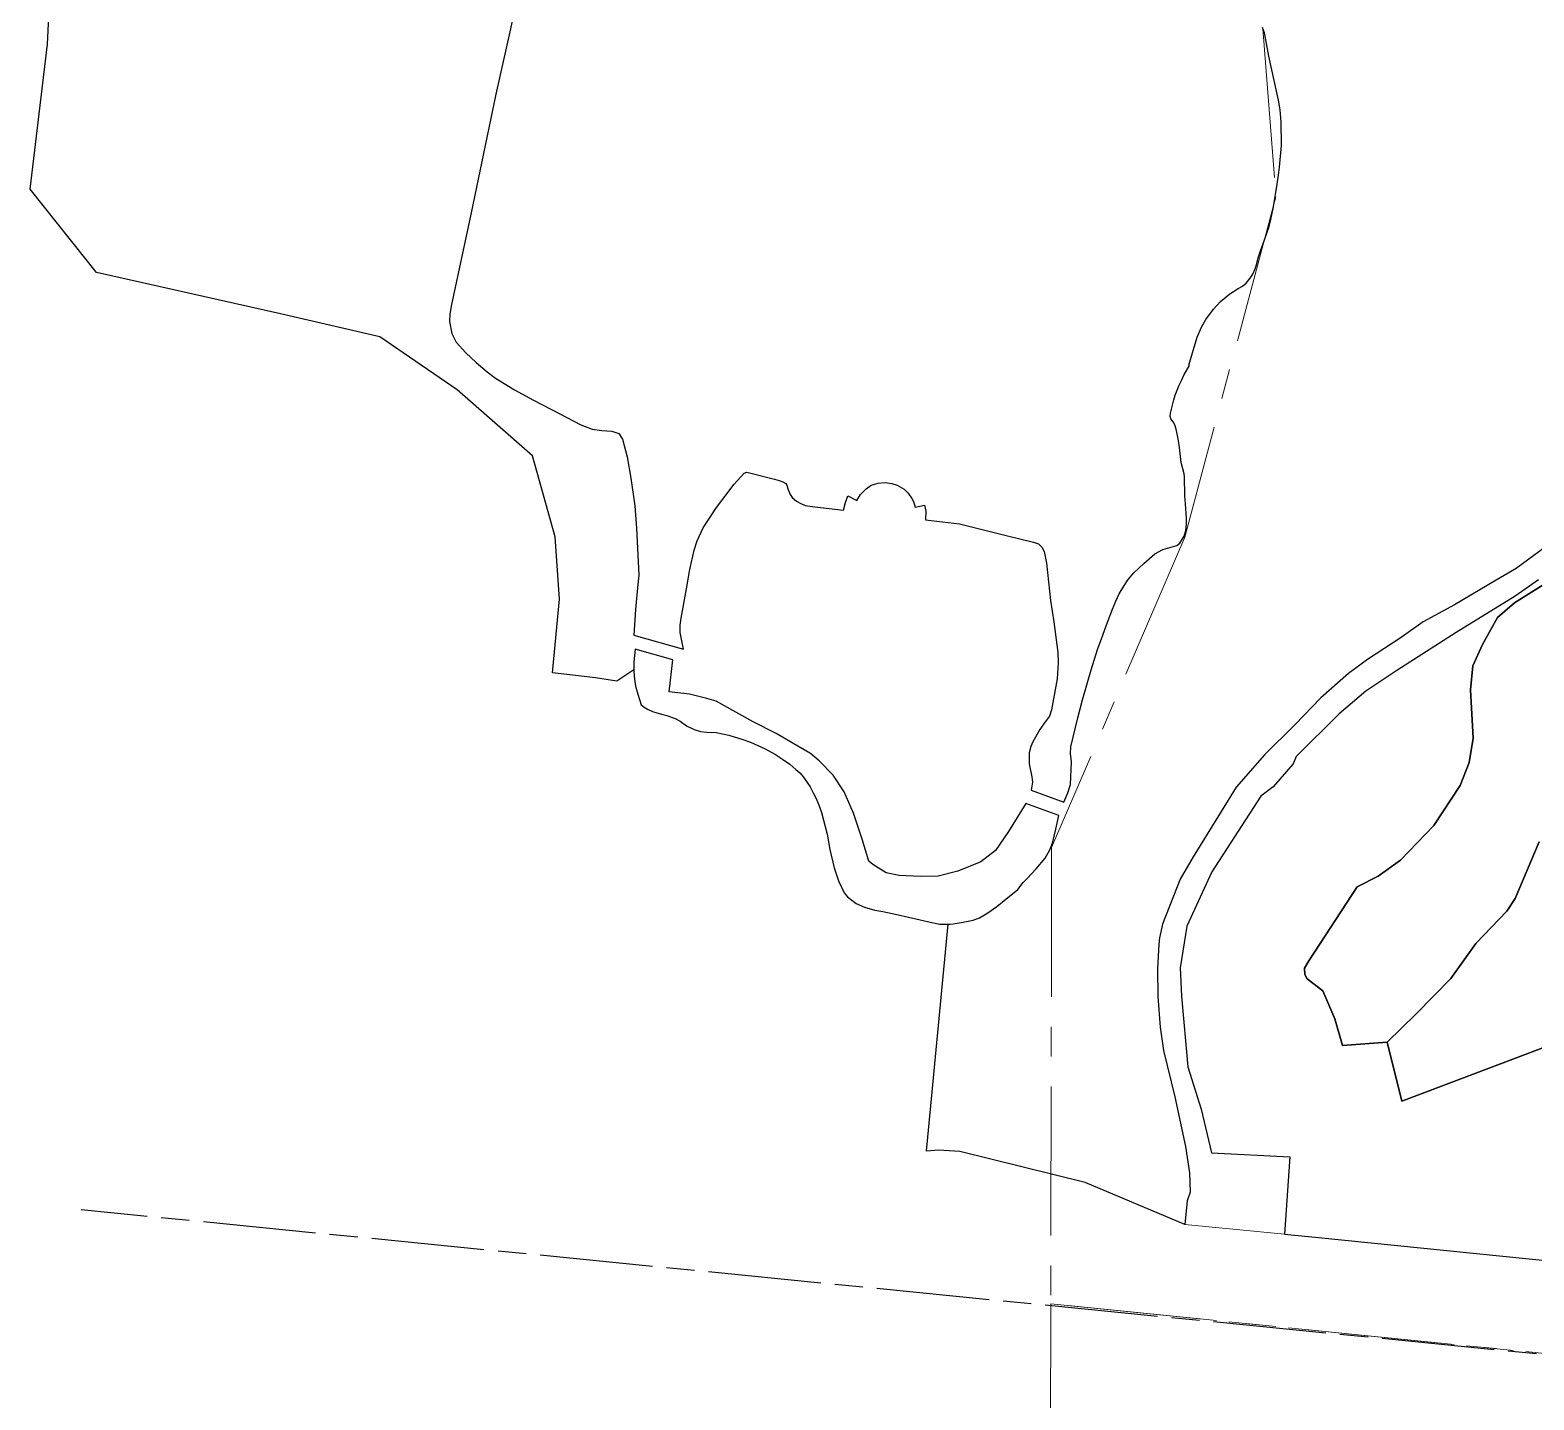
# Model space of a CAD drawing. Header units: millimetres. Extents: x 125232 to 134072, y 142885 to 152835.
# Drawn here: x 125819.1 to 126139.1, y 151674.4 to 151965.9 of the extents above; entities that cross this region are included whole.
import ezdxf

# ---------------------------------------------------------------- set-up
doc = ezdxf.new("R2010")
doc.units = ezdxf.units.MM
doc.linetypes.add('ACAD_ISO08W100', pattern=[36, 24, -3, 6, -3])
doc.linetypes.add('CENTER', pattern=[50.8, 31.75, -6.35, 6.35, -6.35])
for name, color, linetype in [('green & plaza', 80, 'Continuous'), ('research & university', 30, 'Continuous'), ('residence-bad', 41, 'Continuous'), ('water', 4, 'Continuous'), ('老城北中心线', 7, 'ACAD_ISO08W100')]:
    doc.layers.add(name, color=color, linetype=linetype)
doc.layers.add('historical site', color=232, linetype='Continuous', lineweight=0)
doc.layers.add('super block', color=6, linetype='CENTER', lineweight=0)

msp = doc.modelspace()

# ---------------------------------------------------------------- linework, layer by layer
at = {"layer": 'green & plaza'}
for points in [[(126142.79, 151856.9), (126135.27, 151851.33), (126131.03, 151848.91), (126122.2, 151843.61), (126115.51, 151839.99), (126110.82, 151836.67), (126103.68, 151832.02), (126099.59, 151829.05), (126093.74, 151823.81), (126088.25, 151818.2), (126081.78, 151811.69), (126075.74, 151804.86), (126071.94, 151798.74), (126066.58, 151790.03), (126063.82, 151785.22), (126060.06, 151775.65), (126059.4, 151772.78), (126059.26, 151771.44), (126058.98, 151766.2), (126059.05, 151760.31), (126059.58, 151753.75), (126060.23, 151748.8), (126062.65, 151738.94), (126064.91, 151728.35), (126065.77, 151722.77), (126065.91, 151718.66), (126065.29, 151716.79), (126064.8, 151711.78), (126043.62, 151720.67), (126016.96, 151727.3), (126012.38, 151727.58), (126009.82, 151727.36), (126014.45, 151775.68), (126014.85, 151775.68), (126015.52, 151775.75), (126017.66, 151776.09), (126019.79, 151776.53), (126021.11, 151777.06), (126022.88, 151778.07), (126024.78, 151779.44), (126026.75, 151781.02), (126029.26, 151783.03), (126030.42, 151784.56), (126031.24, 151785.42), (126033.15, 151787.43), (126035.1, 151789.74), (126036.09, 151791.49), (126036.63, 151792.9), (126037.37, 151795.88), (126037.99, 151798.81), (126030.96, 151801.38), (126027.31, 151795.37), (126024.53, 151791.33), (126021.37, 151788.92), (126016.54, 151786.93), (126012.35, 151785.91), (126008.56, 151785.79), (126004.04, 151786.06), (126001.26, 151786.58), (125998.43, 151788.4), (125997.55, 151789.1), (125996.14, 151793.73), (125994.31, 151799.3), (125992.29, 151803.82), (125989.99, 151807.39), (125987, 151810.43), (125985.17, 151811.96), (125982.49, 151813.58), (125977.83, 151816.22), (125972.98, 151818.76), (125969.27, 151820.8), (125965.08, 151823.11), (125963.12, 151823.73), (125959.4, 151824.6), (125955.09, 151825.1), (125955.88, 151831.95), (125947.89, 151834.22), (125947.59, 151831.5), (125947.58, 151829.79), (125943.95, 151827.38), (125939.41, 151828.08), (125930.25, 151829.15), (125931.77, 151844.81), (125930.87, 151858.1), (125926.03, 151875.33), (125909.99, 151889.41), (125893.51, 151900.63), (125872.4, 151905.57), (125872.4, 151905.57), (125833.23, 151914.38), (125819.12, 151932.11), (125822.8, 151962.97), (125824.49, 151996.54)], [(125923.57, 151976.68), (125921.16, 151965.56), (125918.22, 151952.27), (125912.97, 151927.03), (125908.77, 151907.53), (125908.42, 151905.48), (125908.34, 151903.93), (125908.87, 151901.4), (125909.8, 151899.55), (125911.84, 151897.28), (125914.03, 151895.22), (125916.38, 151893.22), (125918.17, 151891.86), (125922.18, 151889.35), (125926.26, 151887.21), (125931.85, 151884.29), (125936.29, 151881.94), (125938.73, 151880.99), (125940.77, 151880.7), (125942.88, 151880.55), (125944.4, 151880.08), (125945.18, 151878.9), (125946.14, 151875.09), (125946.94, 151870.61), (125947.77, 151864.67), (125948.15, 151859.94), (125948.62, 151849.93), (125948.45, 151848.05), (125947.93, 151842.64), (125947.6, 151837.14), (125958.13, 151834.22), (125957.46, 151837.72), (125957.45, 151839.28), (125957.64, 151840.81), (125958.76, 151847.01), (125959.5, 151851.14), (125960.38, 151855.24), (125961.02, 151857.22), (125962.36, 151860.04), (125965.16, 151864.33), (125968.91, 151869.31), (125971.05, 151871.64), (125971.62, 151871.89), (125977.49, 151870.36), (125978.46, 151870.11), (125979.25, 151869.81), (125979.91, 151869.42), (125980.1, 151869.07), (125980.34, 151868.31), (125980.66, 151867.43), (125980.83, 151867.08), (125981.29, 151866.49), (125982.2, 151865.71), (125982.98, 151865.26), (125984.03, 151864.8), (125986.05, 151864.46), (125992.21, 151863.75), (125992.59, 151865.44), (125993.13, 151866.79), (125995.04, 151865.82), (125995.77, 151867.12), (125997.01, 151868.34), (125998.07, 151869.06), (125999.56, 151869.51), (126001.05, 151869.68), (126002.46, 151869.48), (126003.63, 151869.11), (126005.1, 151868.24), (126005.95, 151867.4), (126006.7, 151866.28), (126007.04, 151865.63), (126007.44, 151864.42), (126009.42, 151864.84), (126009.7, 151863.53), (126009.66, 151861.72), (126016.83, 151860.86), (126027.07, 151858.32), (126032.63, 151856.93), (126033.69, 151856.58), (126034.37, 151855.91), (126034.91, 151854.98), (126035.34, 151852.49), (126036.21, 151844.54), (126036.9, 151840.02), (126037.76, 151833.51), (126037.85, 151831.26), (126037.62, 151827.88), (126036.46, 151821.28), (126035.98, 151819.96), (126034.97, 151818.52), (126033.96, 151817.07), (126032.45, 151814.49), (126032.07, 151813.51), (126031.65, 151812.13), (126031.68, 151809.78), (126032.26, 151807.01), (126032.4, 151805.89), (126032.14, 151804.19), (126039.04, 151801.66), (126039.89, 151803.64), (126040.45, 151805.38), (126040.68, 151810.24), (126040.48, 151812.01), (126040.56, 151813.39), (126042.03, 151819.57), (126043, 151823.42), (126044.85, 151829.77), (126046.24, 151834.09), (126047.35, 151837.18), (126047.78, 151838.38), (126048.48, 151840.28), (126049.44, 151842.68), (126050.12, 151844.38), (126050.81, 151845.96), (126051.83, 151847.63), (126052.74, 151849.01), (126053.96, 151850.42), (126056.09, 151852.41), (126058.43, 151854.45), (126060.15, 151855.37), (126063.07, 151856.28), (126063.76, 151856.75), (126064.67, 151858.26), (126065.03, 151859.48), (126065.16, 151860.82), (126065.17, 151862.03), (126064.94, 151865.1), (126064.81, 151866.81), (126064.76, 151870.84), (126064.63, 151871.49), (126064.04, 151873.93), (126063.66, 151877.12), (126063.44, 151878.56), (126063.26, 151879.66), (126062.99, 151880.98), (126062.67, 151881.94), (126062.32, 151882.54), (126061.81, 151883.23), (126061.7, 151883.71), (126061.76, 151884.43), (126062.44, 151887.22), (126062.74, 151888.22), (126063.62, 151890.35), (126064.08, 151891.35), (126064.68, 151892.63), (126065.82, 151894.56), (126065.67, 151894.6), (126067.42, 151900.57), (126068.35, 151902.75), (126069.27, 151904.38), (126070.87, 151906.56), (126072.42, 151908.21), (126074.38, 151909.83), (126076.13, 151910.93), (126077.09, 151911.46), (126077.82, 151912.11), (126078.7, 151913.15), (126079.24, 151914), (126079.74, 151915.15), (126079.95, 151915.76), (126080.45, 151917.71), (126080.9, 151918.93), (126081.42, 151920.33), (126082.26, 151922.7), (126082.73, 151924.15), (126083.12, 151925.65), (126083.69, 151928.29), (126084.45, 151933.13), (126084.72, 151935.07), (126084.95, 151936.75), (126085.36, 151941.4), (126085.27, 151946.4), (126085.09, 151948.94), (126084.75, 151951.03), (126083.81, 151955.17), (126082.68, 151960.37), (126082.07, 151963.87), (126081.74, 151965.33), (126081.3, 151966.47)], [(126140.03, 151848.93), (126135.1, 151845.46), (126122.55, 151837.71), (126109.9, 151829.67), (126103.31, 151825.23), (126097.65, 151820.41), (126088.47, 151811.32), (126087.85, 151809.78), (126083.59, 151804.88), (126080.98, 151802.88), (126070.54, 151786.78), (126065.23, 151775.27), (126063.8, 151766.42), (126064.11, 151760.37), (126065.45, 151745.35), (126068.3, 151736.34), (126070.48, 151727.01), (126087.12, 151726.16), (126086.01, 151709.72), (126092.54, 151709.09), (126154.88, 151702.75)], [(126150.35, 151752.94), (126111, 151738), (126107.85, 151750.6), (126098.32, 151749.84), (126096.69, 151755.56), (126094.18, 151761.47), (126090.83, 151764.07), (126090.34, 151765), (126090.29, 151766.34), (126091.19, 151767.85), (126101.48, 151783.61), (126105.92, 151785.9), (126110.67, 151789.33), (126117.75, 151796.66), (126123.4, 151805.18), (126125.33, 151810.07), (126126.17, 151815.25), (126125.57, 151825.54), (126126.11, 151830.65), (126128.11, 151835.21), (126131.32, 151840.92), (126134.91, 151844.05), (126141.58, 151848.21)]]:
    msp.add_lwpolyline(points, dxfattribs=at)
at = {"layer": 'historical site'}
msp.add_lwpolyline([(126142.79, 151856.9), (126135.27, 151851.33), (126131.03, 151848.91), (126122.2, 151843.61), (126115.51, 151839.99), (126110.82, 151836.67), (126103.68, 151832.02), (126099.59, 151829.05), (126093.74, 151823.81), (126088.25, 151818.2), (126081.78, 151811.69), (126075.74, 151804.86), (126071.94, 151798.74), (126066.58, 151790.03), (126063.82, 151785.22), (126060.06, 151775.65), (126059.4, 151772.78), (126059.26, 151771.44), (126058.98, 151766.2), (126059.05, 151760.31), (126059.58, 151753.75), (126060.23, 151748.8), (126062.65, 151738.94), (126064.91, 151728.35), (126065.77, 151722.77), (126065.91, 151718.66), (126065.29, 151716.79), (126064.8, 151711.78), (126086.01, 151709.72), (126087.12, 151726.16), (126070.48, 151727.01), (126068.3, 151736.34), (126065.45, 151745.35), (126064.11, 151760.37), (126063.8, 151766.42), (126065.23, 151775.27), (126070.54, 151786.78), (126080.98, 151802.88), (126083.59, 151804.88), (126087.85, 151809.78), (126088.47, 151811.32), (126097.65, 151820.41), (126103.31, 151825.23), (126109.9, 151829.67), (126122.55, 151837.71), (126135.1, 151845.46), (126140.03, 151848.93)], dxfattribs=at)
at = {"layer": 'research & university'}
msp.add_lwpolyline([(126140.18, 151793.18), (126135.1, 151781.12), (126133.33, 151778.41), (126126.68, 151771.58), (126121.41, 151764.15), (126114.01, 151756.63), (126107.85, 151750.6), (126111, 151738), (126150.35, 151752.94)], dxfattribs=at)
at = {"layer": 'residence-bad'}
msp.add_lwpolyline([(126141.58, 151848.21), (126134.91, 151844.05), (126131.32, 151840.92), (126128.11, 151835.21), (126126.11, 151830.65), (126125.57, 151825.54), (126126.17, 151815.25), (126125.33, 151810.07), (126123.4, 151805.18), (126117.75, 151796.66), (126110.67, 151789.33), (126105.92, 151785.9), (126101.48, 151783.61), (126091.19, 151767.85), (126090.29, 151766.34), (126090.34, 151765), (126090.83, 151764.07), (126094.18, 151761.47), (126096.69, 151755.56), (126098.32, 151749.84), (126107.85, 151750.6), (126114.01, 151756.63), (126121.41, 151764.15), (126126.68, 151771.58), (126133.33, 151778.41), (126135.1, 151781.12), (126140.18, 151793.18)], dxfattribs=at)
at = {"layer": 'super block'}
for points in [[(126231.14, 152246.05), (126108.27, 152245.51), (126065.9, 152241.86), (125974.28, 152228.97), (125977.07, 152211.5), (125982.03, 152146.96), (125981.51, 152134.89), (125970.88, 152119.91), (125922.68, 152108.52), (125912.94, 152104.4), (125905.16, 152091.28), (125910.9, 152048.53), (125967.23, 152054.6), (125990.47, 152046.58), (126013.75, 152010.8), (126049.03, 152005.01), (126081.41, 151966.24), (126084.19, 151930.48), (126064.78, 151858.03), (126036.47, 151791.96), (126036.28, 151694.88), (126526.45, 151645.57)], [(126724.71, 150682.58), (126711.74, 150895.91), (126715.6, 151125.6), (126738.42, 151521.59), (126705.55, 151555.11), (126586.91, 151631.53), (126526.45, 151645.57), (126036.28, 151694.88), (126036.14, 151628.21), (126034.73, 151498.4), (126079.16, 151412.69), (126097.28, 151329.24), (126095.11, 151249.77), (126123.77, 151205.95), (126134.72, 151114.9), (126095.77, 150958.01), (126057.21, 150923.5), (126017.68, 150822.67), (125991.79, 150710), (126003.31, 150620.68)]]:
    msp.add_lwpolyline(points, dxfattribs=at)
at = {"layer": 'water'}
msp.add_lwpolyline([(125923.57, 151976.68), (125921.16, 151965.56), (125918.22, 151952.27), (125912.97, 151927.03), (125908.77, 151907.53), (125908.42, 151905.48), (125908.34, 151903.93), (125908.87, 151901.4), (125909.8, 151899.55), (125911.84, 151897.28), (125914.03, 151895.22), (125916.38, 151893.22), (125918.17, 151891.86), (125922.18, 151889.35), (125926.26, 151887.21), (125931.85, 151884.29), (125936.29, 151881.94), (125938.73, 151880.99), (125940.77, 151880.7), (125942.88, 151880.55), (125944.4, 151880.08), (125945.18, 151878.9), (125946.14, 151875.09), (125946.94, 151870.61), (125947.77, 151864.67), (125948.15, 151859.94), (125948.62, 151849.93), (125948.45, 151848.05), (125947.93, 151842.64), (125947.6, 151837.14), (125958.13, 151834.22), (125957.46, 151837.72), (125957.45, 151839.28), (125957.64, 151840.81), (125958.76, 151847.01), (125959.5, 151851.14), (125960.38, 151855.24), (125961.02, 151857.22), (125962.36, 151860.04), (125965.16, 151864.33), (125968.91, 151869.31), (125971.05, 151871.64), (125971.62, 151871.89), (125977.49, 151870.36), (125978.46, 151870.11), (125979.25, 151869.81), (125979.91, 151869.42), (125980.1, 151869.07), (125980.34, 151868.31), (125980.66, 151867.43), (125980.83, 151867.08), (125981.29, 151866.49), (125982.2, 151865.71), (125982.98, 151865.26), (125984.03, 151864.8), (125986.05, 151864.46), (125992.21, 151863.75), (125992.59, 151865.44), (125993.13, 151866.79), (125995.04, 151865.82), (125995.77, 151867.12), (125997.01, 151868.34), (125998.07, 151869.06), (125999.56, 151869.51), (126001.05, 151869.68), (126002.46, 151869.48), (126003.63, 151869.11), (126005.1, 151868.24), (126005.95, 151867.4), (126006.7, 151866.28), (126007.04, 151865.63), (126007.44, 151864.42), (126009.42, 151864.84), (126009.7, 151863.53), (126009.66, 151861.72), (126016.83, 151860.86), (126027.07, 151858.32), (126032.63, 151856.93), (126033.69, 151856.58), (126034.37, 151855.91), (126034.91, 151854.98), (126035.34, 151852.49), (126036.21, 151844.54), (126036.9, 151840.02), (126037.76, 151833.51), (126037.85, 151831.26), (126037.62, 151827.88), (126036.46, 151821.28), (126035.98, 151819.96), (126034.97, 151818.52), (126033.96, 151817.07), (126032.45, 151814.49), (126032.07, 151813.51), (126031.65, 151812.13), (126031.68, 151809.78), (126032.26, 151807.01), (126032.4, 151805.89), (126032.14, 151804.19), (126039.04, 151801.66), (126039.89, 151803.64), (126040.45, 151805.38), (126040.68, 151810.24), (126040.48, 151812.01), (126040.56, 151813.39), (126042.03, 151819.57), (126043, 151823.42), (126044.85, 151829.77), (126046.24, 151834.09), (126047.35, 151837.18), (126047.78, 151838.38), (126048.48, 151840.28), (126049.44, 151842.68), (126050.12, 151844.38), (126050.81, 151845.96), (126051.83, 151847.63), (126052.74, 151849.01), (126053.96, 151850.42), (126056.09, 151852.41), (126058.43, 151854.45), (126060.15, 151855.37), (126063.07, 151856.28), (126063.76, 151856.75), (126064.67, 151858.26), (126065.03, 151859.48), (126065.16, 151860.82), (126065.17, 151862.03), (126064.94, 151865.1), (126064.81, 151866.81), (126064.76, 151870.84), (126064.63, 151871.49), (126064.04, 151873.93), (126063.66, 151877.12), (126063.44, 151878.56), (126063.26, 151879.66), (126062.99, 151880.98), (126062.67, 151881.94), (126062.32, 151882.54), (126061.81, 151883.23), (126061.7, 151883.71), (126061.76, 151884.43), (126062.44, 151887.22), (126062.74, 151888.22), (126063.62, 151890.35), (126064.08, 151891.35), (126064.68, 151892.63), (126065.82, 151894.56), (126065.67, 151894.6), (126067.42, 151900.57), (126068.35, 151902.75), (126069.27, 151904.38), (126070.87, 151906.56), (126072.42, 151908.21), (126074.38, 151909.83), (126076.13, 151910.93), (126077.09, 151911.46), (126077.82, 151912.11), (126078.7, 151913.15), (126079.24, 151914), (126079.74, 151915.15), (126079.95, 151915.76), (126080.45, 151917.71), (126080.9, 151918.93), (126081.42, 151920.33), (126082.26, 151922.7), (126082.73, 151924.15), (126083.12, 151925.65), (126083.69, 151928.29), (126084.45, 151933.13), (126084.72, 151935.07), (126084.95, 151936.75), (126085.36, 151941.4), (126085.27, 151946.4), (126085.09, 151948.94), (126084.75, 151951.03), (126083.81, 151955.17), (126082.68, 151960.37), (126082.07, 151963.87), (126081.74, 151965.33), (126081.3, 151966.47)], dxfattribs=at)
msp.add_lwpolyline([(125947.89, 151834.22), (125947.59, 151831.5), (125947.58, 151829.37), (125947.72, 151827.78), (125947.96, 151826.35), (125948.41, 151824.6), (125949.17, 151822.35), (125949.79, 151821.84), (125950.48, 151821.45), (125951.57, 151820.96), (125952.46, 151820.65), (125953.74, 151820.31), (125954.58, 151820.08), (125956.38, 151819.41), (125957.45, 151818.84), (125958.81, 151817.9), (125960.39, 151817.09), (125961.73, 151816.7), (125963.12, 151816.56), (125965.06, 151816.44), (125967.79, 151815.9), (125970.73, 151815), (125972.39, 151814.37), (125975.52, 151812.96), (125977.7, 151811.76), (125979.22, 151810.8), (125980.73, 151809.71), (125982.04, 151808.62), (125982.87, 151807.85), (125983.65, 151806.97), (125984.48, 151805.84), (125985.06, 151804.91), (125985.76, 151803.65), (125986.3, 151802.53), (125987, 151800.85), (125987.5, 151799.45), (125988.73, 151794.84), (125989.28, 151791.6), (125990.17, 151787.68), (125991.13, 151784.89), (125992.29, 151782.37), (125993.02, 151781.46), (125994.9, 151780.1), (125996.66, 151779.27), (125998.88, 151778.67), (126000.56, 151778.4), (126003.53, 151777.74), (126011, 151776.05), (126012.7, 151775.68), (126014.85, 151775.68), (126015.52, 151775.75), (126017.66, 151776.09), (126019.79, 151776.53), (126021.11, 151777.06), (126022.88, 151778.07), (126024.78, 151779.44), (126026.75, 151781.02), (126029.26, 151783.03), (126030.42, 151784.56), (126031.24, 151785.42), (126033.15, 151787.43), (126035.1, 151789.74), (126036.09, 151791.49), (126036.63, 151792.9), (126037.37, 151795.88), (126037.99, 151798.81), (126030.96, 151801.38), (126027.31, 151795.37), (126024.53, 151791.33), (126021.37, 151788.92), (126016.54, 151786.93), (126012.35, 151785.91), (126008.56, 151785.79), (126004.04, 151786.06), (126001.26, 151786.58), (125998.43, 151788.4), (125997.55, 151789.1), (125996.14, 151793.73), (125994.31, 151799.3), (125992.29, 151803.82), (125989.99, 151807.39), (125987, 151810.43), (125985.17, 151811.96), (125982.49, 151813.58), (125977.83, 151816.22), (125972.98, 151818.76), (125969.27, 151820.8), (125965.08, 151823.11), (125963.12, 151823.73), (125959.4, 151824.6), (125955.09, 151825.1), (125955.88, 151831.95)], close=True, dxfattribs=at)
at = {"layer": '老城北中心线', "linetype": 'ACAD_ISO08W100', "lineweight": 25}
msp.add_line((126488.89, 151649.65), (125830.01, 151714.89), dxfattribs=at)

doc.saveas('drawing.dxf')
